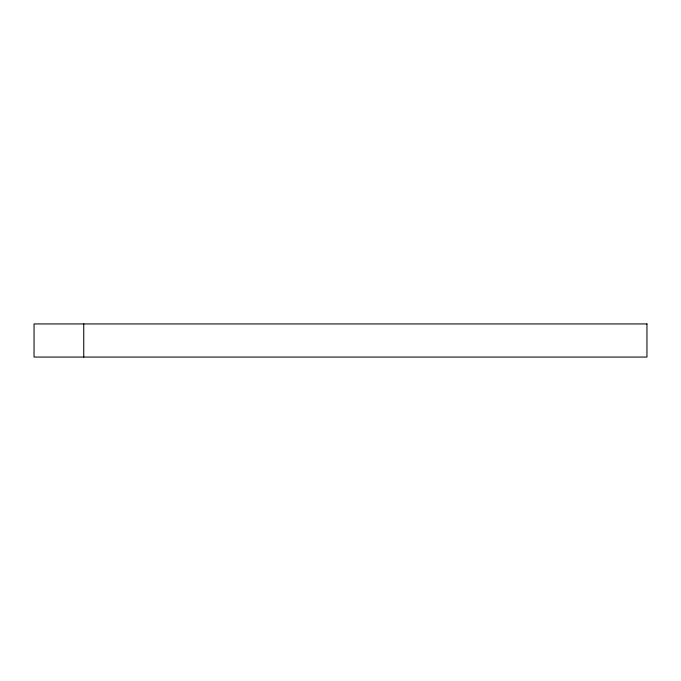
<?xml version="1.0" encoding="UTF-8"?>
<svg xmlns="http://www.w3.org/2000/svg" width="681" height="681" viewBox="0 0 681 681"><rect width="100%" height="100%" fill="white"/><g stroke="black" fill="none" stroke-linecap="round" stroke-linejoin="round"><path stroke-width="1.02" d="M83.746 323.935L83.746 357.065M646.95 323.935L34.05 323.935L34.05 357.065L646.95 357.065L646.95 323.935"/></g></svg>
